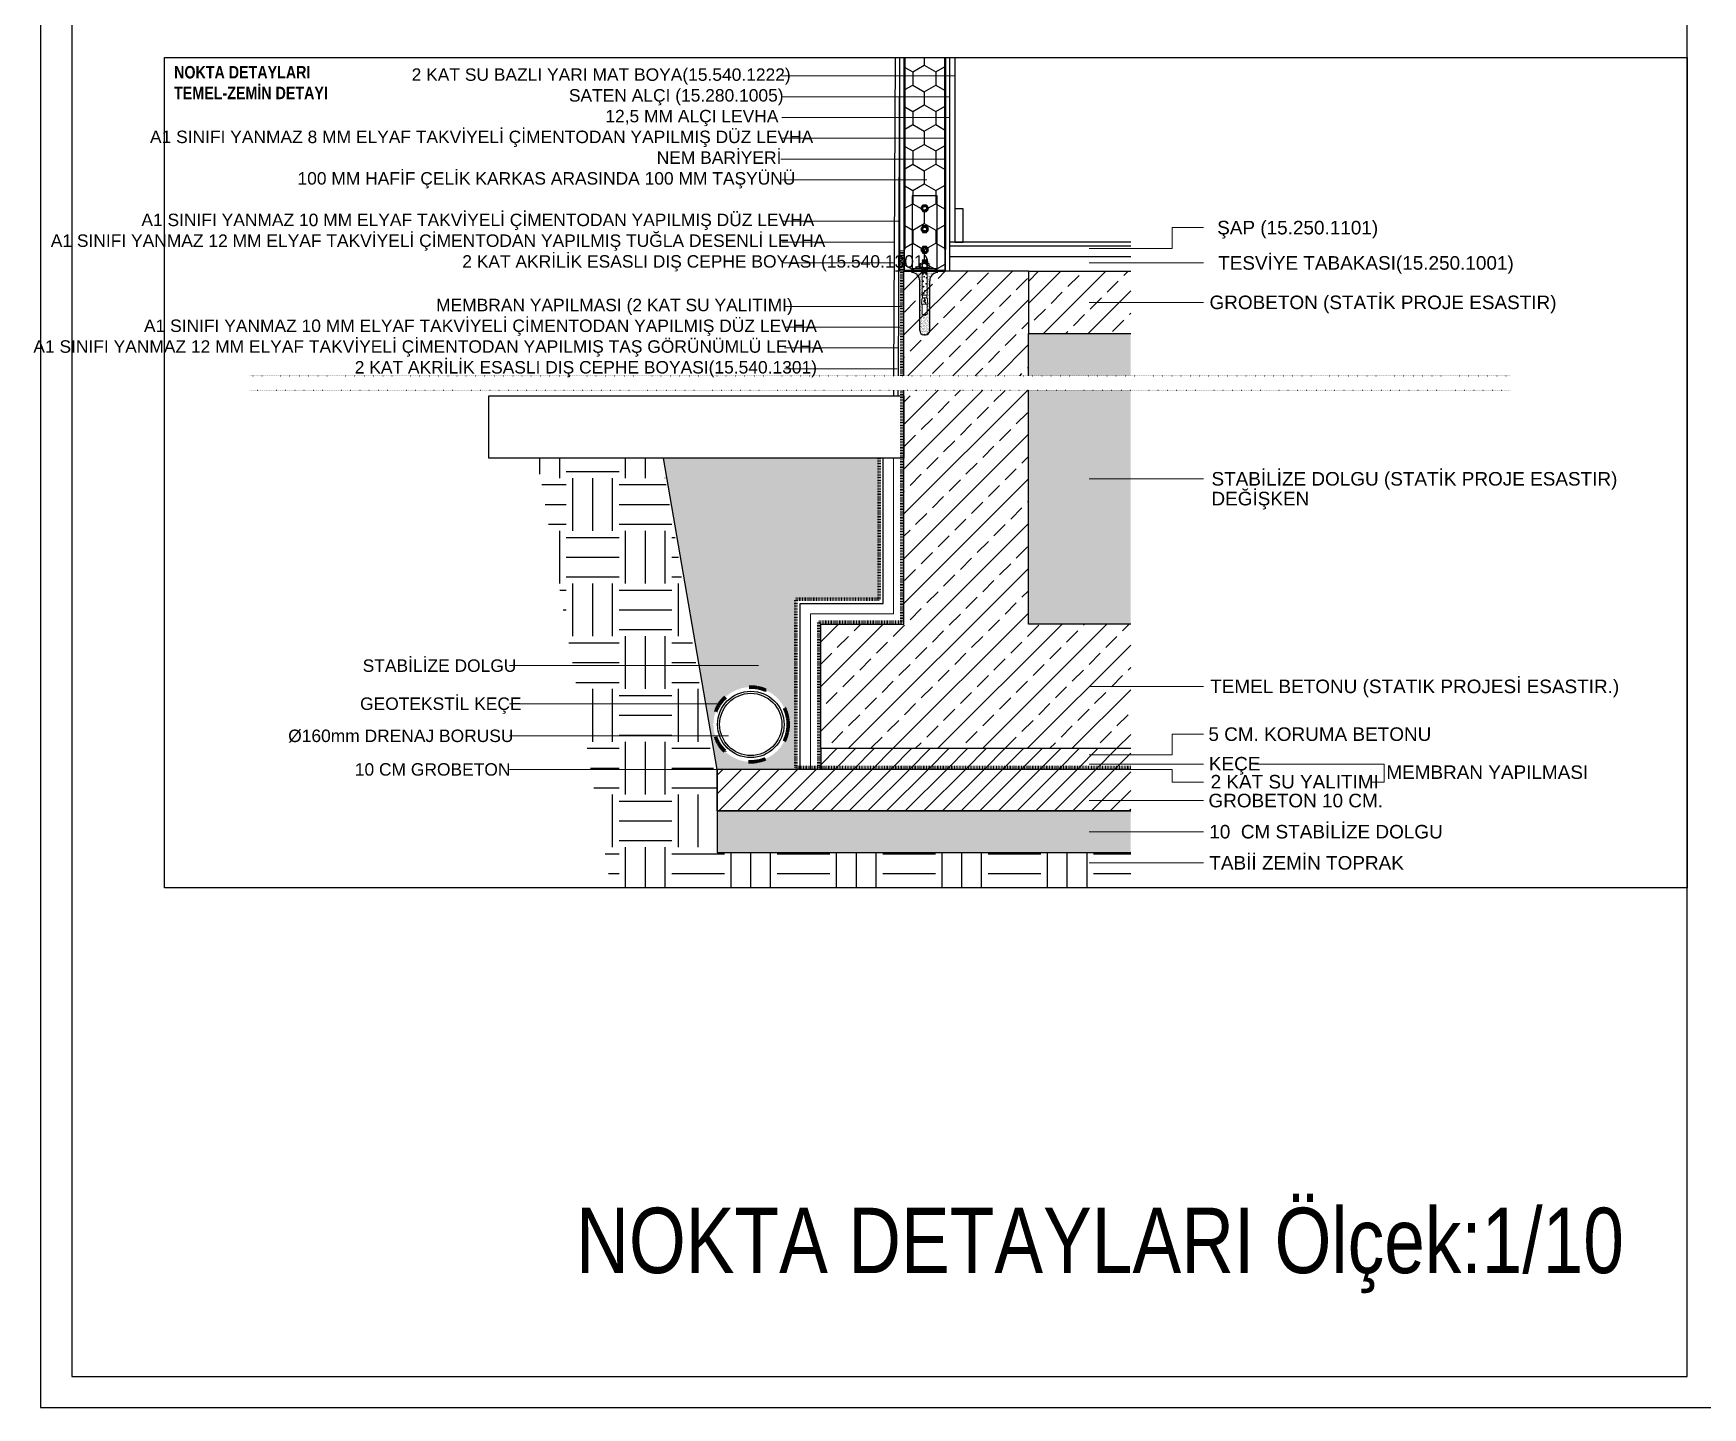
# Model space of a CAD drawing. Header units: centimetres. Extents: x -373760 to 14750, y -122502 to 29584.
# Drawn here: x -182471 to -174430, y -86589 to -79969 of the extents above; entities that cross this region are included whole.
import ezdxf
from ezdxf.enums import TextEntityAlignment as Align

# ---------------------------------------------------------------- set-up
doc = ezdxf.new("R2010")
doc.units = ezdxf.units.CM
doc.linetypes.add('ACAD_ISO03W100', pattern=[30, 12, -18])
doc.linetypes.add('ACAD_ISO07W100', pattern=[3, 0, -3])
for name, color, linetype, lineweight in [('Bolt', 7, 'Continuous', 0), ('ince', 116, 'Continuous', 9), ('isolation', 32, 'BATTING', 0), ('İNCE', 1, 'Continuous', 15), ('YAZI', 5, 'Continuous', 0)]:
    doc.layers.add(name, color=color, linetype=linetype, lineweight=lineweight)
doc.layers.add('CER', color=4, linetype='Continuous')
doc.layers.add('TEFRIS', color=11, linetype='Continuous')
doc.styles.add('ARIAL', font='arial.ttf')
doc.styles.add('YAZI', font='arial.ttf', dxfattribs={"height": 34})
doc.linetypes.add('BATTING', pattern='A,0.00254,-2.54,[134,ltypeshp.shx,S=2.54,R=0,X=-2.54,Y=0],-5.08,[134,ltypeshp.shx,S=2.54,R=180,X=2.54,Y=0],-2.54', length=10.16254)
pattern_1 = [(45, (-649550.18, 331178.696), (-44.9012806, 44.9012806), [])]

# ---------------------------------------------------------------- blocks, each defined once
blk = doc.blocks.new('*A722')
at = {"layer": 'Bolt'}
blk.add_hatch(color=256, dxfattribs=at).paths.add_polyline_path([(3811.48, 827.73), (3811.48, 827.33), (3810.08, 827.33), (3810.08, 827.73)], flags=17)
at = {"layer": 'Bolt', "linetype": 'Continuous', "lineweight": 0}
for p, q in [((3810.08, 827.73), (3810.08, 827.33)), ((3811.48, 827.73), (3811.48, 827.33))]:
    blk.add_line(p, q, dxfattribs=at)
blk = doc.blocks.new('*A723')
at = {"layer": 'Bolt'}
blk.add_hatch(color=256, dxfattribs=at).paths.add_polyline_path([(3811.43, 827.28), (3811.43, 827.13), (3810.13, 827.13), (3810.13, 827.28)], flags=17)
at = {"layer": 'Bolt', "linetype": 'Continuous', "lineweight": 0}
for p, q in [((3810.13, 827.28), (3810.13, 827.13)), ((3811.43, 827.28), (3811.43, 827.13))]:
    blk.add_line(p, q, dxfattribs=at)
blk = doc.blocks.new('RTYTYR')
at = {"layer": 'Bolt', "color": 2}
for p, q in [((10128.8, -192.6), (10128.8, -194.1)), ((10128.8, -192.6), (10153.8, -192.6)), ((10128.8, -194.1), (10153.8, -194.1)), ((10130.3, -191.1), (10130.3, -184.1)), ((10133, -182.6), (10149.5, -182.6)), ((10133, -182.6), (10149.5, -182.6)), ((10135.7, -174.1), (10135.3, -174.4)), ((10135.3, -174.4), (10136.3, -175.2)), ((10135.3, -174.4), (10147.3, -176)), ((10136.3, -175.2), (10135.3, -176)), ((10135.3, -176), (10136.3, -176.8)), ((10147.3, -177.6), (10135.3, -176)), ((10136.3, -176.8), (10135.3, -177.6)), ((10135.3, -177.6), (10136.3, -178.4)), ((10135.3, -177.6), (10147.3, -179.2)), ((10136.3, -178.4), (10135.3, -179.2)), ((10135.3, -179.2), (10136.3, -180)), ((10147.3, -180.8), (10135.3, -179.2)), ((10136.3, -180), (10135.3, -180.8)), ((10135.3, -180.8), (10136.3, -181.6)), ((10135.3, -180.8), (10147.3, -182.4)), ((10136.3, -181.6), (10135.3, -182.4)), ((10135.3, -182.4), (10135.5, -182.6)), ((10136.3, -194.9), (10135.3, -194.1)), ((10135.3, -195.7), (10147.3, -194.1)), ((10135.3, -195.7), (10136.3, -194.9)), ((10136.3, -196.5), (10135.3, -195.7)), ((10147.3, -195.7), (10135.3, -197.3)), ((10135.3, -197.3), (10136.3, -196.5)), ((10136.3, -198.1), (10135.3, -197.3)), ((10135.3, -198.9), (10147.3, -197.3)), ((10135.3, -198.9), (10136.3, -198.1)), ((10136.3, -199.7), (10135.3, -198.9)), ((10147.3, -198.9), (10135.3, -200.5)), ((10135.3, -200.5), (10136.3, -199.7)), ((10136.3, -201.3), (10135.3, -200.5)), ((10135.3, -202.1), (10147.3, -200.5)), ((10135.7, -174.1), (10146.9, -174.1)), ((10135.8, -191.1), (10135.8, -184.1)), ((10146.3, -176.8), (10136.3, -175.2)), ((10136.3, -176.8), (10146.3, -178.4)), ((10146.3, -180), (10136.3, -178.4)), ((10136.3, -180), (10146.3, -181.6)), ((10136.3, -181.6), (10142.5, -182.6)), ((10136.3, -194.9), (10141.3, -194.1)), ((10136.3, -196.5), (10146.3, -194.9)), ((10146.3, -196.5), (10136.3, -198.1)), ((10136.3, -199.7), (10146.3, -198.1)), ((10146.3, -199.7), (10136.3, -201.3)), ((10139.4, -174.1), (10146.3, -175.2)), ((10147.3, -174.4), (10145, -174.1)), ((10147.3, -174.4), (10146.3, -175.2)), ((10146.3, -175.2), (10147.3, -176)), ((10147.3, -176), (10146.3, -176.8)), ((10146.3, -176.8), (10147.3, -177.6)), ((10147.3, -177.6), (10146.3, -178.4)), ((10146.3, -178.4), (10147.3, -179.2)), ((10147.3, -179.2), (10146.3, -180)), ((10146.3, -180), (10147.3, -180.8)), ((10147.3, -180.8), (10146.3, -181.6)), ((10146.3, -181.6), (10147.3, -182.4)), ((10146.3, -194.9), (10147.3, -194.1)), ((10147.3, -195.7), (10146.3, -194.9)), ((10146.3, -196.5), (10147.3, -195.7)), ((10147.3, -197.3), (10146.3, -196.5)), ((10146.3, -198.1), (10147.3, -197.3)), ((10147.3, -198.9), (10146.3, -198.1)), ((10146.3, -199.7), (10147.3, -198.9)), ((10147.3, -200.5), (10146.3, -199.7)), ((10146.3, -201.3), (10147.3, -200.5)), ((10146.8, -184.1), (10146.8, -191.1)), ((10146.9, -174.1), (10147.3, -174.4)), ((10147.3, -182.4), (10147, -182.6)), ((10152.3, -184.1), (10152.3, -191.1)), ((10153.8, -194.1), (10153.8, -192.6)), ((10135.3, -202.1), (10136.3, -201.3)), ((10136.3, -202.9), (10135.3, -202.1)), ((10135.3, -203.7), (10147.3, -202.1)), ((10135.3, -203.7), (10136.3, -202.9)), ((10136.3, -204.5), (10135.3, -203.7)), ((10135.3, -205.3), (10147.3, -203.7)), ((10135.3, -205.3), (10136.3, -204.5)), ((10136.3, -206.1), (10135.3, -205.3)), ((10135.3, -206.1), (10147.3, -206.1)), ((10135.3, -206.1), (10135.3, -259)), ((10146.3, -201.3), (10136.3, -202.9)), ((10146.3, -202.9), (10136.3, -204.5)), ((10146.3, -204.5), (10136.3, -206.1)), ((10141.3, -206.1), (10147.3, -205.3)), ((10147.3, -202.1), (10146.3, -201.3)), ((10146.3, -202.9), (10147.3, -202.1)), ((10147.3, -203.7), (10146.3, -202.9)), ((10146.3, -204.5), (10147.3, -203.7)), ((10147.3, -205.3), (10146.3, -204.5)), ((10146.3, -206.1), (10147.3, -205.3)), ((10147.3, -206.1), (10147.3, -259)), ((10135.3, -266), (10133.8, -281)), ((10133.8, -281), (10148.8, -281)), ((10147.3, -259), (10135.3, -259)), ((10147.3, -266), (10135.3, -266)), ((10135.3, -281), (10135.3, -306)), ((10136.3, -266), (10136.3, -259)), ((10141.8, -271.2), (10138.1, -274)), ((10138.1, -274), (10143.3, -277.4)), ((10138.9, -266), (10141.8, -271.2)), ((10143.1, -271.5), (10139.8, -273.9)), ((10139.8, -273.9), (10144.4, -277)), ((10140, -266), (10143.1, -271.5)), ((10143.3, -277.4), (10142.5, -281)), ((10144.4, -277), (10143.6, -281)), ((10146.3, -259), (10146.3, -266)), ((10148.8, -281), (10147.3, -266)), ((10147.3, -281), (10147.3, -306)), ((10135.3, -306), (10147.3, -306)), ((10141.3, -309), (10135.3, -306)), ((10147.3, -306), (10141.3, -309))]:
    blk.add_line(p, q, dxfattribs=at)
for centre in [(10137.1, -208.2), (10137.6, -225.8), (10138.7, -238.9), (10139.9, -214.7), (10144.4, -208.2), (10144.7, -232), (10146.1, -217.6), (10138.8, -255.3), (10141.8, -249.3)]:
    blk.add_circle(centre, 1, dxfattribs=at)
for centre, radius, start, end in [((10133, -185.9), 3.27, 32.7791, 147.2209), ((10133, -189.4), 3.27, 212.7791, 327.2209), ((10141.3, -193.5), 10.8, 59.4898, 120.5102), ((10141.3, -181.8), 10.8, 239.4898, 300.5102), ((10149.5, -185.9), 3.27, 32.7791, 147.2209), ((10149.5, -189.4), 3.27, 212.7791, 327.2209), ((10147.4, -239.1), 1, 95.1062, 264.8938), ((10147.5, -252.5), 1, 100.6312, 259.3688)]:
    blk.add_arc(centre, radius, start, end, dxfattribs=at)

msp = doc.modelspace()

# ---------------------------------------------------------------- hatches: boundary and pattern name
h = msp.add_hatch()
h.set_pattern_fill('HONEY', color=256, scale=20, angle=270, style=0)
h.set_pattern_definition([(270, (-344697.48, -18908.53), (54.992613, -95.25), [63.5, -127]), (30, (-344697.48, -18908.53), (54.992613, 95.25), [63.5, -127]), (330, (-344697.48, -18908.53), (109.985226, -2e-07), [-127, 63.5])])
h.paths.add_polyline_path([(-178082.67, -80084.41), (-178272.67, -80084.41), (-178272.67, -81111.41), (-178082.67, -81111.41)])
h = msp.add_hatch()
h.set_pattern_fill('AR-SAND', color=256, scale=0.2)
h.set_pattern_definition([(37.5, (-378720.5964, -69360.097), (-0.32000626, 9.78826475), [0, -7.7216, 0, -8.636, 0, -8.255]), (7.5, (-378720.596, -69360.097), (8.9904657, 14.336502), [0, -4.1656, 0, -6.9596, 0, -2.667]), (327.5, (-378726.845, -69360.097), (15.8198474, 0.0287437), [0, -2.54, 0, -9.144, 0, -11.938]), (317.5, (-378726.845, -69360.097), (15.27112905, 4.4585865), [0, -1.27, 0, -5.9944, 0, -6.858])])
h.paths.add_polyline_path([(-178113.67, -81120.41), (-178167.18, -81120.41), (-178167.67, -81120.81), (-178165.67, -81122.41), (-178167.67, -81124.01), (-178165.67, -81125.61), (-178167.67, -81127.21), (-178165.67, -81128.81), (-178167.67, -81130.41), (-178165.67, -81130.41), (-178165.67, -81236.15), (-178167.67, -81236.15), (-178167.67, -81250.15), (-178165.67, -81250.15), (-178162.67, -81280.15), (-178165.67, -81280.15), (-178165.67, -81330.15), (-178177.67, -81336.15), (-178189.67, -81330.15), (-178189.67, -81280.15), (-178192.67, -81280.15), (-178189.67, -81250.15), (-178187.67, -81250.15), (-178187.67, -81236.15), (-178189.67, -81236.15), (-178189.67, -81130.41), (-178187.67, -81130.41), (-178189.67, -81128.81), (-178187.67, -81127.21), (-178189.67, -81125.61), (-178187.67, -81124.01), (-178189.67, -81122.41), (-178187.67, -81120.81), (-178188.16, -81120.41), (-178241.67, -81120.41, -0.4142136), (-178201.67, -81160.41), (-178201.67, -81400.41, 0.4142136), (-178181.67, -81420.41), (-178173.67, -81420.41, 0.4142136), (-178153.67, -81400.41), (-178153.67, -81160.41, -0.4142136)])
h = msp.add_hatch()
h.set_pattern_fill('GRAVEL', color=256, scale=4)
h.set_pattern_definition([(228.0127875, (-649377.03, 331280.296), (-812.80000006, -914.39999994), [13.668858, -1353.219346]), (184.969741, (-649386.174, 331270.1357), (1219.199999518, 101.600005788), [23.456189, -2322.161956]), (132.5104471, (-649409.542, 331268.104), (1016.00000043, -1117.59999961), [16.53926, -1637.388912]), (267.273689, (-649449.166, 331242.7037), (101.600000213, 2031.99999999), [21.36018, -2114.657497]), (292.8336542, (-649450.182, 331221.3677), (-508.000000043, 1219.199999982), [20.945348, -2073.59231]), (357.273689, (-649442.054, 331202.0637), (-2031.99999999, 101.600000213), [21.36018, -2114.657497]), (37.6942405, (-649420.718, 331201.0477), (-1320.799999941, -1016.000000076), [28.247746, -2796.524613]), (72.2553284, (-649398.366, 331218.3197), (711.20000019, 2235.19999994), [26.66878, -2640.210264]), (121.4295656, (-649390.238, 331243.7197), (-812.800000115, 1320.79999993), [21.43252, -2121.821828]), (175.2363583, (-649401.414, 331262.008), (1117.59999998, -101.60000018), [24.468531, -1198.957478]), (222.3974378, (-649425.798, 331264.0397), (-1219.199999961, -1117.600000043), [31.643117, -3132.6709]), (138.8140748, (-649348.582, 331241.688), (-711.19999996, 609.60000005), [10.800182, -1069.222633]), (171.4692344, (-649356.71, 331248.7997), (1320.800000036, -203.19999977), [20.54728, -2034.18556]), (225, (-649377.03, 331251.85), (-1e-14, -101.6), [14.368374, -129.315724]), (203.1985905, (-649384.142, 331264.04), (508, 203.19999996), [7.737653, -766.024895]), (291.8014095, (-649391.254, 331260.992), (-101.6, 304.8), [10.942625, -536.19012]), (30.9637565, (-649387.19, 331250.832), (304.8, 203.2), [17.772786, -574.651926]), (161.565051, (-649371.95, 331259.976), (203.2, -101.6), [12.851486, -308.435925]), (16.3895403, (-649450.182, 331260.992), (1016, 304.8), [18.00352, -1782.353067]), (70.346176, (-649432.91, 331266.072), (-406.40000004, -1117.59999999), [15.103958, -1495.288627]), (293.1985905, (-649371.95, 331280.296), (-203.19999996, 508.00000001), [15.475204, -758.287344]), (343.6104597, (-649365.854, 331266.072), (-1016.00000002, 304.79999993), [18.00352, -1782.353067]), (339.4439548, (-649450.182, 331198), (-508, 203.2), [17.361408, -850.709373]), (294.7751406, (-649433.926, 331191.904), (-508.000000605, 1117.599999725), [14.546885, -1440.143735]), (66.8014095, (-649370.934, 331178.696), (203.19999997, 508), [15.475204, -758.287344]), (17.3540246, (-649364.838, 331192.92), (-1320.799999974, -406.400000085), [17.03131, -1686.09504]), (69.4439548, (-649420.718, 331178.696), (-203.2, -508), [8.680704, -859.390077]), (101.3099325, (-649377.03, 331178.696), (-101.6, 406.4), [5.180584, -512.879799]), (165.9637565, (-649378.046, 331183.776), (304.8, -101.6), [20.945348, -397.962184]), (186.009006, (-649398.366, 331188.8557), (1015.999999995, 101.600000053), [19.41068, -1921.654595]), (303.6900675, (-649387.19, 331241.688), (-101.6, 203.2), [14.652955, -351.671054]), (353.1572266, (-649379.062, 331229.4957), (1727.20000001, -203.19999991), [25.58227, -2532.640363]), (60.9453959, (-649353.662, 331226.448), (-406.40000001, -711.2), [10.46033, -1035.575693]), (90, (-649348.58, 331235.59), (-101.6, 101.6), [6.096, -95.504]), (120.2564372, (-649400.398, 331191.904), (406.39999995, -711.20000003), [14.114678, -1397.357631]), (48.0127875, (-649407.51, 331204.096), (812.80000007, 914.39999994), [27.337715, -1339.550488]), (0, (-649389.22, 331224.42), (101.6, 101.6), [26.416, -75.184]), (325.3048465, (-649362.806, 331224.416), (1016.000000385, -711.19999945), [16.064382, -1590.372669]), (254.054604, (-649349.598, 331215.272), (-101.6, -406.4), [14.793163, -724.866002]), (207.64597536, (-649353.662, 331201.0477), (-1930.40000007, -1015.999999865), [24.085804, -2384.498577]), (175.42607874, (-649374.998, 331189.8717), (-1320.8, 101.6), [25.481178, -2522.633858])])
h.paths.add_polyline_path([(-177677.69, -81617.61), (-177184.96, -81617.61), (-177184.96, -81414.41), (-177677.69, -81414.41)])
h.paths.add_polyline_path([(-177184.96, -81687.34), (-177677.69, -81687.34), (-177677.69, -82814.41), (-177184.96, -82814.41)])
h = msp.add_hatch()
h.set_pattern_fill('EARTH', color=256, scale=40)
h.set_pattern_definition([(0, (-649550.18, 331178.7), (254, 254), [254, -254]), (0, (-649550.18, 331273.95), (254, 254), [254, -254]), (0, (-649550.18, 331369.2), (254, 254), [254, -254]), (90, (-649518.43, 331400.95), (-254, 254), [254, -254]), (90, (-649423.18, 331400.95), (-254, 254), [254, -254]), (90, (-649327.93, 331400.95), (-254, 254), [254, -254])])
h.paths.add_polyline_path([(-179688.51, -84084.41), (-177184.96, -84084.41), (-177184.96, -83914.41), (-179177.69, -83914.41), (-179177.69, -83614.41), (-179443.61, -82014.41), (-180044.3, -82014.41)])
h = msp.add_hatch()
h.set_pattern_fill('GRAVEL', color=256, scale=4)
h.set_pattern_definition([(228.0127875, (-649477.03, 331280.296), (-812.80000006, -914.39999994), [13.668858, -1353.219346]), (184.969741, (-649486.174, 331270.1357), (1219.199999518, 101.600005788), [23.456189, -2322.161956]), (132.5104471, (-649509.542, 331268.104), (1016.00000043, -1117.59999961), [16.53926, -1637.388912]), (267.273689, (-649549.166, 331242.7037), (101.600000213, 2031.99999999), [21.36018, -2114.657497]), (292.8336542, (-649550.182, 331221.3677), (-508.000000043, 1219.199999982), [20.945348, -2073.59231]), (357.273689, (-649542.054, 331202.0637), (-2031.99999999, 101.600000213), [21.36018, -2114.657497]), (37.6942405, (-649520.718, 331201.0477), (-1320.799999941, -1016.000000076), [28.247746, -2796.524613]), (72.2553284, (-649498.366, 331218.3197), (711.20000019, 2235.19999994), [26.66878, -2640.210264]), (121.4295656, (-649490.238, 331243.7197), (-812.800000115, 1320.79999993), [21.43252, -2121.821828]), (175.2363583, (-649501.414, 331262.008), (1117.59999998, -101.60000018), [24.468531, -1198.957478]), (222.3974378, (-649525.798, 331264.0397), (-1219.199999961, -1117.600000043), [31.643117, -3132.6709]), (138.8140748, (-649448.582, 331241.688), (-711.19999996, 609.60000005), [10.800182, -1069.222633]), (171.4692344, (-649456.71, 331248.7997), (1320.800000036, -203.19999977), [20.54728, -2034.18556]), (225, (-649477.03, 331251.85), (-1e-14, -101.6), [14.368374, -129.315724]), (203.1985905, (-649484.142, 331264.04), (508, 203.19999996), [7.737653, -766.024895]), (291.8014095, (-649491.254, 331260.992), (-101.6, 304.8), [10.942625, -536.19012]), (30.9637565, (-649487.19, 331250.832), (304.8, 203.2), [17.772786, -574.651926]), (161.565051, (-649471.95, 331259.976), (203.2, -101.6), [12.851486, -308.435925]), (16.3895403, (-649550.182, 331260.992), (1016, 304.8), [18.00352, -1782.353067]), (70.346176, (-649532.91, 331266.072), (-406.40000004, -1117.59999999), [15.103958, -1495.288627]), (293.1985905, (-649471.95, 331280.296), (-203.19999996, 508.00000001), [15.475204, -758.287344]), (343.6104597, (-649465.854, 331266.072), (-1016.00000002, 304.79999993), [18.00352, -1782.353067]), (339.4439548, (-649550.182, 331198), (-508, 203.2), [17.361408, -850.709373]), (294.7751406, (-649533.926, 331191.904), (-508.000000605, 1117.599999725), [14.546885, -1440.143735]), (66.8014095, (-649470.934, 331178.696), (203.19999997, 508), [15.475204, -758.287344]), (17.3540246, (-649464.838, 331192.92), (-1320.799999974, -406.400000085), [17.03131, -1686.09504]), (69.4439548, (-649520.718, 331178.696), (-203.2, -508), [8.680704, -859.390077]), (101.3099325, (-649477.03, 331178.696), (-101.6, 406.4), [5.180584, -512.879799]), (165.9637565, (-649478.046, 331183.776), (304.8, -101.6), [20.945348, -397.962184]), (186.009006, (-649498.366, 331188.8557), (1015.999999995, 101.600000053), [19.41068, -1921.654595]), (303.6900675, (-649487.19, 331241.688), (-101.6, 203.2), [14.652955, -351.671054]), (353.1572266, (-649479.062, 331229.4957), (1727.20000001, -203.19999991), [25.58227, -2532.640363]), (60.9453959, (-649453.662, 331226.448), (-406.40000001, -711.2), [10.46033, -1035.575693]), (90, (-649448.58, 331235.59), (-101.6, 101.6), [6.096, -95.504]), (120.2564372, (-649500.398, 331191.904), (406.39999995, -711.20000003), [14.114678, -1397.357631]), (48.0127875, (-649507.51, 331204.096), (812.80000007, 914.39999994), [27.337715, -1339.550488]), (0, (-649489.22, 331224.42), (101.6, 101.6), [26.416, -75.184]), (325.3048465, (-649462.806, 331224.416), (1016.000000385, -711.19999945), [16.064382, -1590.372669]), (254.054604, (-649449.598, 331215.272), (-101.6, -406.4), [14.793163, -724.866002]), (207.64597536, (-649453.662, 331201.0477), (-1930.40000007, -1015.999999865), [24.085804, -2384.498577]), (175.42607874, (-649474.998, 331189.8717), (-1320.8, 101.6), [25.481178, -2522.633858])])
edge = h.paths.add_edge_path(flags=16)
edge.add_arc((-179015.33, -83297.79), 180, 0, 360)
h.paths.add_polyline_path([(-178397.69, -82694.41), (-178397.69, -82014.41), (-179435.5, -82014.41), (-179177.69, -83514.41), (-178797.69, -83514.41), (-178797.69, -82694.41)])
h = msp.add_hatch()
h.set_pattern_fill('GRAVEL', color=256, scale=4)
h.set_pattern_definition([(228.0127875, (-649477.03, 331280.296), (-812.80000006, -914.39999994), [13.668858, -1353.219346]), (184.969741, (-649486.174, 331270.1357), (1219.199999518, 101.600005788), [23.456189, -2322.161956]), (132.5104471, (-649509.542, 331268.104), (1016.00000043, -1117.59999961), [16.53926, -1637.388912]), (267.273689, (-649549.166, 331242.7037), (101.600000213, 2031.99999999), [21.36018, -2114.657497]), (292.8336542, (-649550.182, 331221.3677), (-508.000000043, 1219.199999982), [20.945348, -2073.59231]), (357.273689, (-649542.054, 331202.0637), (-2031.99999999, 101.600000213), [21.36018, -2114.657497]), (37.6942405, (-649520.718, 331201.0477), (-1320.799999941, -1016.000000076), [28.247746, -2796.524613]), (72.2553284, (-649498.366, 331218.3197), (711.20000019, 2235.19999994), [26.66878, -2640.210264]), (121.4295656, (-649490.238, 331243.7197), (-812.800000115, 1320.79999993), [21.43252, -2121.821828]), (175.2363583, (-649501.414, 331262.008), (1117.59999998, -101.60000018), [24.468531, -1198.957478]), (222.3974378, (-649525.798, 331264.0397), (-1219.199999961, -1117.600000043), [31.643117, -3132.6709]), (138.8140748, (-649448.582, 331241.688), (-711.19999996, 609.60000005), [10.800182, -1069.222633]), (171.4692344, (-649456.71, 331248.7997), (1320.800000036, -203.19999977), [20.54728, -2034.18556]), (225, (-649477.03, 331251.85), (-1e-14, -101.6), [14.368374, -129.315724]), (203.1985905, (-649484.142, 331264.04), (508, 203.19999996), [7.737653, -766.024895]), (291.8014095, (-649491.254, 331260.992), (-101.6, 304.8), [10.942625, -536.19012]), (30.9637565, (-649487.19, 331250.832), (304.8, 203.2), [17.772786, -574.651926]), (161.565051, (-649471.95, 331259.976), (203.2, -101.6), [12.851486, -308.435925]), (16.3895403, (-649550.182, 331260.992), (1016, 304.8), [18.00352, -1782.353067]), (70.346176, (-649532.91, 331266.072), (-406.40000004, -1117.59999999), [15.103958, -1495.288627]), (293.1985905, (-649471.95, 331280.296), (-203.19999996, 508.00000001), [15.475204, -758.287344]), (343.6104597, (-649465.854, 331266.072), (-1016.00000002, 304.79999993), [18.00352, -1782.353067]), (339.4439548, (-649550.182, 331198), (-508, 203.2), [17.361408, -850.709373]), (294.7751406, (-649533.926, 331191.904), (-508.000000605, 1117.599999725), [14.546885, -1440.143735]), (66.8014095, (-649470.934, 331178.696), (203.19999997, 508), [15.475204, -758.287344]), (17.3540246, (-649464.838, 331192.92), (-1320.799999974, -406.400000085), [17.03131, -1686.09504]), (69.4439548, (-649520.718, 331178.696), (-203.2, -508), [8.680704, -859.390077]), (101.3099325, (-649477.03, 331178.696), (-101.6, 406.4), [5.180584, -512.879799]), (165.9637565, (-649478.046, 331183.776), (304.8, -101.6), [20.945348, -397.962184]), (186.009006, (-649498.366, 331188.8557), (1015.999999995, 101.600000053), [19.41068, -1921.654595]), (303.6900675, (-649487.19, 331241.688), (-101.6, 203.2), [14.652955, -351.671054]), (353.1572266, (-649479.062, 331229.4957), (1727.20000001, -203.19999991), [25.58227, -2532.640363]), (60.9453959, (-649453.662, 331226.448), (-406.40000001, -711.2), [10.46033, -1035.575693]), (90, (-649448.58, 331235.59), (-101.6, 101.6), [6.096, -95.504]), (120.2564372, (-649500.398, 331191.904), (406.39999995, -711.20000003), [14.114678, -1397.357631]), (48.0127875, (-649507.51, 331204.096), (812.80000007, 914.39999994), [27.337715, -1339.550488]), (0, (-649489.22, 331224.42), (101.6, 101.6), [26.416, -75.184]), (325.3048465, (-649462.806, 331224.416), (1016.000000385, -711.19999945), [16.064382, -1590.372669]), (254.054604, (-649449.598, 331215.272), (-101.6, -406.4), [14.793163, -724.866002]), (207.64597536, (-649453.662, 331201.0477), (-1930.40000007, -1015.999999865), [24.085804, -2384.498577]), (175.42607874, (-649474.998, 331189.8717), (-1320.8, 101.6), [25.481178, -2522.633858])])
h.paths.add_polyline_path([(-177184.96, -83914.41), (-177184.96, -83714.41), (-179177.69, -83714.41), (-179177.69, -83914.41)])
at = {"layer": 'ince'}
h = msp.add_hatch(dxfattribs=at)
h.set_pattern_fill('ANSI31', color=256, scale=20, angle=360, style=0)
h.set_pattern_definition(pattern_1)
h.paths.add_polyline_path([(-177184.96, -83514.41), (-177184.96, -83414.41), (-178677.69, -83414.41), (-178677.69, -83514.41)])
h = msp.add_hatch(dxfattribs=at)
h.set_pattern_fill('ANSI31', color=256, scale=20, angle=360, style=0)
h.set_pattern_definition(pattern_1)
h.paths.add_polyline_path([(-177184.96, -83714.41), (-177184.96, -83514.41), (-179177.69, -83514.41), (-179177.69, -83714.41)])
at = {"layer": 'TEFRIS'}
h = msp.add_hatch(dxfattribs=at)
h.set_pattern_fill('ANSI33', color=256, scale=24, style=0)
h.set_pattern_definition([(45, (-649550.18, 331178.7), (-107.763073, 107.763073), []), (45, (-649442.42, 331178.7), (-107.763073, 107.763073), [76.2, -38.1])])
h.paths.add_polyline_path([(-178277.69, -81617.61), (-177677.69, -81617.61), (-177677.69, -81114.41), (-178277.69, -81114.41)])
h.paths.add_polyline_path([(-177677.69, -81687.34), (-178277.69, -81687.34), (-178277.69, -82814.41), (-178677.69, -82814.41), (-178677.69, -83414.41), (-177184.96, -83414.41), (-177184.96, -82814.41), (-177677.69, -82814.41)])
h = msp.add_hatch(dxfattribs=at)
h.set_pattern_fill('ANSI33', color=256, scale=24, style=0)
h.set_pattern_definition([(45, (-20505564.07, 18275846.62), (-107.76307345, 107.76307345), []), (45, (-20505456.3, 18275846.62), (-107.76307345, 107.76307345), [76.2, -38.1])])
h.paths.add_polyline_path([(-177184.96, -81414.41), (-177184.96, -81114.41), (-177677.69, -81114.41), (-177677.69, -81414.41)])

# ---------------------------------------------------------------- linework, layer by layer
for p, q in [((-178326.26, -81617.61, 42352.88), (-178318.45, -80084.41, -78933.59)), ((-178298.37, -80084.41, -39588.56), (-178306.26, -81617.61, 81685.89)), ((-178277.67, -80084.41, -39588.56), (-178277.67, -81009.41, 41883.45)), ((-178272.67, -80084.41, -39588.56), (-178272.67, -81008.41, 41883.45)), ((-178082.67, -80084.41, -39588.56), (-178082.67, -81008.41, 41883.45)), ((-178077.67, -80084.41, -39588.56), (-178077.67, -81009.41, 41883.45)), ((-178057.67, -80084.41, -39588.56), (-178057.67, -81114.41, 41883.45)), ((-178032.67, -80084.41), (-178032.67, -80974.41, 81472.01)), ((-178272.67, -81008.41, 41883.45), (-178277.69, -81008.41, 41883.45)), ((-178274.95, -81111.41, 41883.45), (-178274.95, -81008.41, 41883.45)), ((-178077.67, -81008.41, 44355.39), (-178082.67, -81008.41, 44355.39)), ((-178080.91, -81008.41, 44355.39), (-178080.91, -81111.41, 44355.39)), ((-178077.67, -81114.41, 41883.45), (-178077.67, -81008.41, 41883.45)), ((-177184.96, -80974.41, -23171.27), (-178057.67, -80974.41, 41759.28)), ((-177184.96, -80994.41, -23171.27), (-178057.67, -80994.41, 41759.28)), ((-177184.96, -81044.41, -23171.27), (-178057.67, -81044.41, 41759.28)), ((-178302.95, -81114.41, -850.85), (-178317.71, -81114.41, 2538.42)), ((-178277.95, -81114.41, 41883.45), (-178277.95, -81114.41, 41883.45)), ((-178277.95, -81114.41, 41883.45), (-178077.91, -81114.41, 44355.39)), ((-177677.69, -81114.41, 41886.71), (-178277.69, -81114.41, 41886.71)), ((-178080.91, -81111.41, 44355.39), (-178274.95, -81111.41, 41883.45)), ((-178274.95, -81111.41, 41883.45), (-178107.91, -81111.41, 41883.45)), ((-178080.67, -81111.41, 41883.45), (-178274.67, -81111.41, 41883.45)), ((-178241.67, -81114.41, 41883.45), (-178113.67, -81114.41, 41883.45)), ((-178117.67, -81103.41, 41883.45), (-178237.67, -81103.41, 41883.45)), ((-177677.69, -81114.41, 41886.71), (-177677.69, -81414.41, 41886.71)), ((-178201.67, -81400.41, 41883.45), (-178201.67, -81160.41, 41883.45)), ((-178153.67, -81400.41, 41883.45), (-178153.67, -81160.41, 41883.45)), ((-178181.67, -81420.41, 41883.45), (-178173.67, -81420.41, 41883.45)), ((-178326.75, -81714.41, 50010.64), (-178326.61, -81687.34, 47869.07)), ((-178306.62, -81687.34, 87201.53), (-178306.76, -81714.41, 89342.88)), ((-179177.69, -83514.41, 41886.71), (-179435.5, -82014.41, 41886.71)), ((-178677.69, -83414.41, 41886.71), (-178677.69, -83514.41, 41886.71)), ((-179177.69, -83714.41, 41886.71), (-179177.69, -83514.41, 41886.71)), ((-177184.96, -83514.41, 41886.71), (-178677.69, -83514.41, 41886.71))]:
    msp.add_line(p, q)
msp.add_lwpolyline([(-181839.35, -84084.41), (-181839.35, -80084.41), (-174504.96, -80084.41), (-174504.96, -84084.41)], close=True)
for points, elevation in [([(-178277.65, -80084.41), (-178277.69, -81114.41), (-178297.69, -81114.41), (-178297.65, -80084.41)], 41883.45), ([(-178277.69, -81617.61), (-178277.69, -81414.41), (-178277.69, -81114.41)], 41886.71), ([(-177677.69, -81114.41), (-177184.96, -81114.41)], 41886.71), ([(-177677.69, -81617.61), (-177677.69, -81414.41), (-177184.96, -81414.41)], 41886.71), ([(-177184.96, -83414.41), (-178677.69, -83414.41), (-178677.69, -82814.41), (-178277.69, -82814.41), (-178277.69, -81687.34)], 41886.71), ([(-177184.96, -82814.41), (-177677.69, -82814.41), (-177677.69, -81687.34)], 41886.71), ([(-178777.69, -83514.41), (-178777.69, -82714.41), (-178377.69, -82714.41), (-178377.69, -82014.41)], 41886.71), ([(-177184.96, -83514.41), (-179177.69, -83514.41), (-179177.69, -83914.41)], 41886.71), ([(-179177.69, -83714.41), (-177184.96, -83714.41)], 41886.71), ([(-177184.96, -83714.41), (-179177.69, -83714.41), (-179177.69, -83914.41)], 41886.71), ([(-179177.69, -83914.41), (-177184.96, -83914.41)], 41886.71)]:
    msp.add_lwpolyline(points, dxfattribs=dict(elevation=elevation))
for points, elevation in [([(-178237.67, -81111.41), (-178117.67, -81111.41), (-178117.67, -80751.41), (-178237.67, -80751.41)], 41883.45), ([(-178186.84, -80795.54), (-178196, -80811.41), (-178186.84, -80827.29), (-178168.5, -80827.29), (-178159.34, -80811.41), (-178168.5, -80795.54)], 41883.45), ([(-178012.61, -80974.41), (-177992.61, -80974.41), (-177992.61, -80814.41), (-178032.67, -80814.41), (-178032.67, -80974.41)], 81472.01), ([(-178186.84, -80895.54), (-178196, -80911.41), (-178186.84, -80927.29), (-178168.5, -80927.29), (-178159.34, -80911.41), (-178168.5, -80895.54)], 41883.45), ([(-178186.84, -80995.54), (-178196, -81011.41), (-178186.84, -81027.29), (-178168.5, -81027.29), (-178159.34, -81011.41), (-178168.5, -80995.54)], 41883.45), ([(-178277.69, -81714.41), (-178277.69, -82014.41), (-180277.69, -82014.41), (-180277.69, -81714.41)], 41886.71)]:
    msp.add_lwpolyline(points, close=True, dxfattribs=dict(elevation=elevation))
at = {"color": 4, "linetype": 'ACAD_ISO03W100', "lineweight": 120, "ltscale": 0.25, "elevation": 41886.71}
for points in [[(-178287.69, -81617.61), (-178287.69, -81014.41)], [(-177184.96, -83504.41), (-178687.69, -83504.41), (-178687.69, -82804.41), (-178287.69, -82804.41), (-178287.69, -81687.34)]]:
    msp.add_lwpolyline(points, dxfattribs=at)
at = {"color": 11, "linetype": 'ACAD_ISO03W100', "lineweight": 120, "ltscale": 0.25, "elevation": 41886.71}
msp.add_lwpolyline([(-177184.96, -83504.41), (-178797.69, -83504.41), (-178797.69, -82694.41), (-178397.69, -82694.41), (-178397.69, -82014.41)], dxfattribs=at)
for centre, radius in [((-178177.67, -80811.41, 41883.45), 15.88), ((-178177.67, -80811.41, 41883.45), 11.67), ((-178177.67, -80811.41, 41883.45), 9.17), ((-178177.67, -80911.41, 41883.45), 15.88), ((-178177.67, -80911.41, 41883.45), 11.67), ((-178177.67, -80911.41, 41883.45), 9.17), ((-178177.67, -81011.41, 41883.45), 15.88), ((-178177.67, -81011.41, 41883.45), 11.67), ((-178177.67, -81011.41, 41883.45), 9.17), ((-179015.33, -83297.79, 41886.71), 160), ((-179015.33, -83297.79, 41886.71), 150)]:
    msp.add_circle(centre, radius)
at = {"color": 11, "linetype": 'ACAD_ISO03W100', "lineweight": 120, "ltscale": 7}
msp.add_circle((-179015.33, -83297.79, 41886.71), 180, dxfattribs=at)
for centre, radius, start, end in [((-178177.67, -80811.41, 41883.45), 10, 29.999999, 150.000001), ((-178177.67, -80811.41, 41883.45), 10, 209.999999, 330.000001), ((-178177.67, -80911.41, 41883.45), 10, 29.999999, 150.000001), ((-178177.67, -80911.41, 41883.45), 10, 209.999999, 330.000001), ((-178177.67, -81011.41, 41883.45), 10, 29.999999, 150.000001), ((-178177.67, -81011.41, 41883.45), 10, 209.999999, 330.000001), ((-178241.67, -81160.41, 41883.45), 40, 0, 90), ((-178113.67, -81160.41, 41883.45), 40, 90, 180), ((-178181.67, -81400.41, 41883.45), 20, 180, 270), ((-178173.67, -81400.41, 41883.45), 20, 270, 0)]:
    msp.add_arc(centre, radius, start, end)
at = {"layer": 'CER', "color": 2}
msp.add_lwpolyline([(-174354.96, -56588.86), (-182436.51, -56588.86), (-182436.51, -86588.86), (-174354.96, -86588.86)], dxfattribs=at)
msp.add_lwpolyline([(-182286.51, -86438.86), (-174504.96, -86438.86), (-174504.96, -56738.86), (-182286.51, -56738.86)], close=True, dxfattribs=at)
at = {"layer": 'isolation', "color": 95, "linetype": 'BATTING', "ltscale": 9, "elevation": 41886.71}
msp.add_lwpolyline([(-178727.69, -83514.41), (-178727.69, -82764.41), (-178327.69, -82764.41), (-178327.69, -82014.41)], dxfattribs=at)
at = {"layer": 'İNCE', "linetype": 'ACAD_ISO07W100', "lineweight": 30}
for p, q in [((-181428.8, -81617.61, 41886.71), (-175355.95, -81617.61, 41886.71)), ((-181427.97, -81687.34, 63253.86), (-175355.11, -81687.34, 63253.86))]:
    msp.add_line(p, q, dxfattribs=at)
at = {"layer": 'YAZI'}
for p, q in [((-178032.67, -80173.93, 10616.54), (-178866.41, -80173.93, 43809.13)), ((-178055.4, -80273.93, 10576.87), (-178866.41, -80273.93, 43809.13)), ((-178057.67, -80373.93, 10630.4), (-178866.41, -80373.93, 43809.13)), ((-178077.67, -80473.93, 8296.88), (-178866.41, -80473.93, 43809.13)), ((-178082.7, -80573.93, 8296.68), (-178871.44, -80573.93, 43808.93)), ((-178166.83, -80673.93, 10576.87), (-178866.41, -80673.93, 43809.13)), ((-178297.67, -80873.93, 16282.97), (-178866.41, -80873.93, 43809.13)), ((-178322.47, -80973.93, 16867.04), (-178866.41, -80973.93, 43809.13)), ((-178322.98, -81073.93, 16879.03), (-178866.41, -81073.93, 43809.13)), ((-177384.96, -81074.41, 41886.71), (-176834.96, -81074.41, 41886.71)), ((-178287.69, -81283.93, 6740.03), (-178853.11, -81283.93, 41887.75)), ((-177384.96, -81264.41, 41886.71), (-176834.96, -81264.41, 41886.71)), ((-178284.37, -81383.93, 14361.6), (-178853.11, -81383.93, 41887.75)), ((-178309.17, -81483.93, 14945.66), (-178853.11, -81483.93, 41887.75)), ((-178309.68, -81583.93, 14957.65), (-178853.11, -81583.93, 41887.75)), ((-177384.96, -82114.41, 41886.71), (-176834.96, -82114.41, 41886.71)), ((-180177.69, -83014.41, 41886.71), (-178977.69, -83014.41, 41886.71)), ((-177384.96, -83114.41, 41886.71), (-176834.96, -83114.41, 41886.71)), ((-180177.69, -83197.79, 41886.71), (-179165, -83197.79, 41886.71)), ((-180177.69, -83352.56, 41886.71), (-179122.68, -83352.56, 41886.71)), ((-180177.69, -83514.41, 41886.71), (-178977.69, -83514.41, 41886.71)), ((-177384.96, -83489.41, 41886.71), (-176834.96, -83489.41, 41886.71)), ((-177384.96, -83664.41, 41886.71), (-176834.96, -83664.41, 41886.71)), ((-177384.96, -83814.41, 41886.71), (-176834.96, -83814.41, 41886.71)), ((-177384.96, -83964.41, 41886.71), (-176834.96, -83964.41, 41886.71))]:
    msp.add_line(p, q, dxfattribs=at)
at = {"layer": 'YAZI', "elevation": 41886.71}
for points in [[(-177384.96, -81004.41), (-176984.96, -81004.41), (-176984.96, -80904.41), (-176834.96, -80904.41)], [(-177384.96, -83444.41), (-176984.96, -83444.41), (-176984.96, -83344.41), (-176834.96, -83344.41)], [(-177384.96, -83514.41), (-176984.96, -83514.41), (-176984.96, -83576.45), (-176834.96, -83576.45)], [(-176030.81, -83576.45), (-175963.72, -83576.45), (-175963.72, -83489.41), (-176587.11, -83489.41)]]:
    msp.add_lwpolyline(points, dxfattribs=at)

# ---------------------------------------------------------------- block references
for name, p, xscale, yscale, zscale in [('RTYTYR', (-198460.27, -80711.13, 41883.45), 1.999999999534339, 1.999999999534339, 1.999999999534339), ('*A722', (-254393.29, -97657.93, 41883.45), 20, 20, 20), ('*A723', (-254393.29, -97657.93, 41883.45), 20, 20, 20)]:
    msp.add_blockref(name, p, dxfattribs=dict(xscale=xscale, yscale=yscale, zscale=zscale))

# ---------------------------------------------------------------- texts
at = {"color": 7, "style": 'ARIAL', "width": 0.8}
msp.add_text('NOKTA DETAYLARI Ölçek:1/10', height=315, dxfattribs=at).set_placement((-177333.06, -85797.82), align=Align.MIDDLE)
at = {"layer": 'YAZI', "style": 'YAZI'}
for s, height, p in [('2 KAT SU BAZLI YARI MAT BOYA(15.540.1222)', 60, (-180648.99, -80167.18, 43809.13)), (' SATEN ALÇI (15.280.1005)', 60, (-179914.92, -80267.18, 43809.13)), ('12,5 MM ALÇI LEVHA', 60, (-179715.95, -80367.18, 43809.13)), ('A1 SINIFI YANMAZ 8 MM ELYAF TAKVİYELİ ÇİMENTODAN YAPILMIŞ DÜZ LEVHA', 60, (-181909.43, -80467.18, 43809.13)), ('NEM BARİYERİ', 60, (-179468.63, -80567.18, 43808.93)), ('100 MM HAFİF ÇELİK KARKAS ARASINDA 100 MM TAŞYÜNÜ', 60, (-181198.9, -80667.18, 43809.13)), ('A1 SINIFI YANMAZ 10 MM ELYAF TAKVİYELİ ÇİMENTODAN YAPILMIŞ DÜZ LEVHA', 60, (-181950.8, -80867.18, 43809.13)), ('ŞAP (15.250.1101)', 65.2632, (-176768.77, -80904.41, 41886.71)), ('A1 SINIFI YANMAZ 12 MM ELYAF TAKVİYELİ ÇİMENTODAN YAPILMIŞ TUĞLA DESENLİ LEVHA', 60, (-182387.23, -80967.18, 43809.13)), ('2 KAT AKRİLİK ESASLI DIŞ CEPHE BOYASI (15.540.1301)', 60, (-180405.11, -81067.18, 43809.13)), ('TESVİYE TABAKASI(15.250.1001)', 65.2632, (-176764.02, -81074.41, 41886.71)), ('MEMBRAN YAPILMASI (2 KAT SU YALITIMI)', 60, (-180531.31, -81277.18, 41887.75)), ('GROBETON (STATİK PROJE ESASTIR)', 65.2632, (-176805.73, -81264.41, 41886.71)), ('A1 SINIFI YANMAZ 10 MM ELYAF TAKVİYELİ ÇİMENTODAN YAPILMIŞ DÜZ LEVHA', 60, (-181938.38, -81377.18, 41887.75)), ('A1 SINIFI YANMAZ 12 MM ELYAF TAKVİYELİ ÇİMENTODAN YAPILMIŞ TAŞ GÖRÜNÜMLÜ LEVHA', 60, (-182471.26, -81477.18, 41887.75)), ('2 KAT AKRİLİK ESASLI DIŞ CEPHE BOYASI(15.540.1301)', 60, (-180923.1, -81577.18, 41887.75)), ('STABİLİZE DOLGU (STATİK PROJE ESASTIR)', 65.2632, (-176796.28, -82114.41, 41886.71)), ('DEĞİŞKEN', 65.263, (-176796.28, -82209.66, 41886.71)), ('STABİLİZE DOLGU ', 60, (-180884.99, -83014.41, 41886.71)), ('TEMEL BETONU (STATIK PROJESİ ESASTIR.)', 65.2632, (-176802.73, -83114.41, 41886.71)), ('GEOTEKSTİL KEÇE', 60, (-180897.43, -83197.79, 41886.71)), ('%%C160mm DRENAJ BORUSU ', 60, (-181243.7, -83352.56, 41886.71)), ('5 CM. KORUMA BETONU', 65.2632, (-176811.09, -83344.41, 41886.71)), ('KEÇE', 65.263, (-176808.72, -83486.9, 41886.71)), ('10 CM GROBETON', 60, (-180922.86, -83514.41, 41886.71)), ('2 KAT SU YALITIMI', 65.2632, (-176800.48, -83573.56, 41886.71)), ('MEMBRAN YAPILMASI', 65.2632, (-175954.14, -83527.67, 41886.71)), ('GROBETON 10 CM.', 65.2632, (-176810.77, -83664.41, 41886.71)), ('10  CM STABİLİZE DOLGU', 65.2632, (-176806.86, -83814.41, 41886.71)), ('TABİİ ZEMİN TOPRAK', 65.2632, (-176806.61, -83964.41, 41886.71))]:
    msp.add_text(s, height=height, dxfattribs=at).set_placement(p, align=Align.MIDDLE_LEFT)
at = {"layer": 'YAZI', "insert": (-181793.27, -80125.68, 89149.15), "char_height": 60, "width": 886.2501, "attachment_point": 1, "style": 'YAZI'}
msp.add_mtext('{\\fArial Narrow|b1|i0|c162|p34;NOKTA DETAYLARI\\PTEMEL-ZEMİN DETAYI}', dxfattribs=at)

doc.saveas('drawing.dxf')
